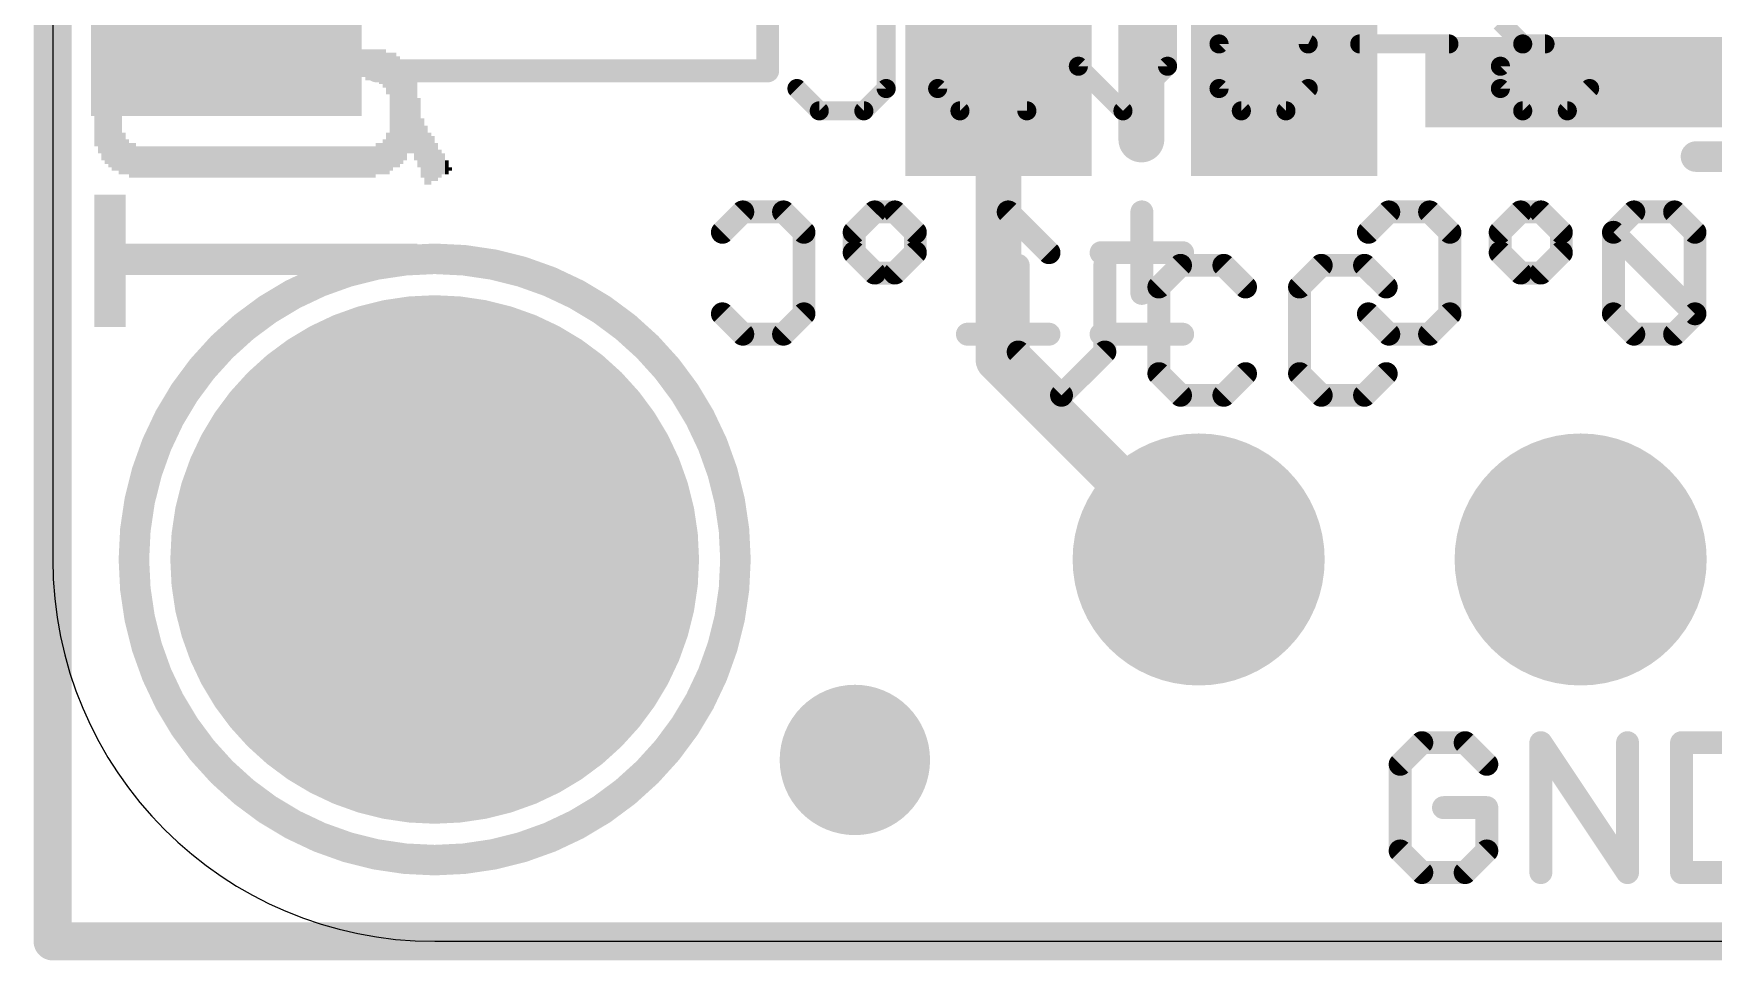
# Model space of a CAD drawing. Extents: x -0.1 to 25.5, y -0.1 to 17.9.
# Drawn here: x -0.13 to 11.04, y -0.13 to 6.04 of the extents above; entities that cross this region are included whole.
import ezdxf

# ---------------------------------------------------------------- set-up
doc = ezdxf.new("R2010")
doc.units = 0
for name, color, linetype in [('1', 12, 'CONTINUOUS'), ('16', 5, 'CONTINUOUS'), ('17', 110, 'CONTINUOUS'), ('20', 53, 'CONTINUOUS'), ('21', 40, 'CONTINUOUS'), ('22', 6, 'CONTINUOUS')]:
    doc.layers.add(name, color=color, linetype=linetype)

# ---------------------------------------------------------------- blocks, each defined once
blk = doc.blocks.new('RECT')
blk.add_solid([(-0.5, -0.5), (0.5, -0.5), (-0.5, 0.5), (0.5, 0.5)])
blk = doc.blocks.new('PIE')
at = {"const_width": 0.5}
blk.add_lwpolyline([(0, -0.25, 1), (0, 0.25, 1), (0, -0.25)], format="xyb", dxfattribs=at)
blk = doc.blocks.new('ROUNDP')
at = {"const_width": 0.5}
blk.add_lwpolyline([(0, -0.25, 1), (0, 0.25, 1), (0, -0.25)], format="xyb", dxfattribs=at)

msp = doc.modelspace()

# ---------------------------------------------------------------- linework, layer by layer
at = {"layer": '1'}
for points, const_width in [([(0, 0), (0, 17.78)], 0.254), ([(6.643, 6.196), (6.289, 5.842)], 0.3048), ([(6.289, 5.842), (6.289, 3.871)], 0.3048), ([(6.289, 3.871), (7.62, 2.54)], 0.3048), ([(25.4, 0), (0, 0)], 0.254)]:
    msp.add_lwpolyline(points, dxfattribs=dict(at, const_width=const_width))
for points, const_width in [([(6.3652, 5.842, 1), (6.2128, 5.842)], 0.1524), ([(6.2351, 5.8959, 1), (6.3429, 5.7881)], 0.1524), ([(6.3429, 3.9249, 1), (6.2351, 3.8171)], 0.1524), ([(6.2128, 3.871, 1), (6.3652, 3.871)], 0.1524), ([(7.5661, 2.4861, 1), (7.6739, 2.5939)], 0.1524), ([(0, 0.0635, 1), (0, -0.0635)], 0.127), ([(-0.0635, 0, 1), (0.0635, 0)], 0.127)]:
    msp.add_lwpolyline(points, format="xyb", dxfattribs=dict(at, const_width=const_width))
at = {"layer": '16', "const_width": 0.254}
for points in [[(0, 0), (0, 17.78)], [(25.4, 0), (0, 0)]]:
    msp.add_lwpolyline(points, dxfattribs=at)
at = {"layer": '16', "const_width": 0.127}
for points in [[(0, 0.0635, 1), (0, -0.0635)], [(-0.0635, 0, 1), (0.0635, 0)]]:
    msp.add_lwpolyline(points, format="xyb", dxfattribs=at)
at = {"layer": '20'}
for p, q in [((0, 15.24), (0, 2.54)), ((2.54, 0), (22.86, 0))]:
    msp.add_line(p, q, dxfattribs=at)
msp.add_arc((2.54, 2.54), 2.54, 180, 270, dxfattribs=at)
at = {"layer": '21'}
for points, const_width in [([(4.754, 6.99), (4.754, 5.79)], 0.1524), ([(7.239, 6.35), (7.239, 5.334)], 0.3048), ([(4.754, 5.79), (2.154, 5.79)], 0.1524), ([(14.727, 5.22), (10.927, 5.22)], 0.2032), ([(6.4199, 4.4965), (6.4199, 3.9203)], 0.1524), ([(6.9961, 3.9203), (6.9961, 4.4965)], 0.1524), ([(7.4995, 4.4965), (7.3554, 4.3525)], 0.1524), ([(7.7876, 4.4965), (7.4995, 4.4965)], 0.1524), ([(7.9317, 4.3525), (7.7876, 4.4965)], 0.1524), ([(8.435, 4.4965), (8.291, 4.3525)], 0.1524), ([(8.7231, 4.4965), (8.435, 4.4965)], 0.1524), ([(8.8672, 4.3525), (8.7231, 4.4965)], 0.1524), ([(7.3554, 4.3525), (7.3554, 3.7763)], 0.1524), ([(8.291, 4.3525), (8.291, 3.7763)], 0.1524), ([(6.4199, 3.9203), (6.708, 3.6322)], 0.1524), ([(6.708, 3.6322), (6.9961, 3.9203)], 0.1524), ([(7.3554, 3.7763), (7.4995, 3.6322)], 0.1524), ([(7.7876, 3.6322), (7.9317, 3.7763)], 0.1524), ([(8.291, 3.7763), (8.435, 3.6322)], 0.1524), ([(8.7231, 3.6322), (8.8672, 3.7763)], 0.1524), ([(7.4995, 3.6322), (7.7876, 3.6322)], 0.1524), ([(8.435, 3.6322), (8.7231, 3.6322)], 0.1524), ([(9.104, 1.3215), (8.9599, 1.1775)], 0.1524), ([(9.3921, 1.3215), (9.104, 1.3215)], 0.1524), ([(9.5361, 1.1775), (9.3921, 1.3215)], 0.1524), ([(9.8954, 0.4572), (9.8954, 1.3215)], 0.1524), ([(9.8954, 1.3215), (10.4717, 0.4572)], 0.1524), ([(10.4717, 0.4572), (10.4717, 1.3215)], 0.1524), ([(10.831, 1.3215), (10.831, 0.4572)], 0.1524), ([(11.2631, 1.3215), (10.831, 1.3215)], 0.1524), ([(8.9599, 1.1775), (8.9599, 0.6013)], 0.1524), ([(9.5361, 0.8894), (9.248, 0.8894)], 0.1524), ([(9.5361, 0.6013), (9.5361, 0.8894)], 0.1524), ([(8.9599, 0.6013), (9.104, 0.4572)], 0.1524), ([(9.3921, 0.4572), (9.5361, 0.6013)], 0.1524), ([(9.104, 0.4572), (9.3921, 0.4572)], 0.1524), ([(10.831, 0.4572), (11.2631, 0.4572)], 0.1524)]:
    msp.add_lwpolyline(points, dxfattribs=dict(at, const_width=const_width))
for points, const_width in [([(2.154, 5.8281, 1), (2.154, 5.7519)], 0.0762), ([(4.7159, 5.79, 1), (4.7921, 5.79)], 0.0762), ([(4.754, 5.7519, 1), (4.754, 5.8281)], 0.0762), ([(7.1628, 5.334, 1), (7.3152, 5.334)], 0.1524), ([(10.927, 5.2708, 1), (10.927, 5.1692)], 0.1016), ([(2.54, 0.54, 1), (2.54, 4.54, 1), (2.54, 0.54)], 0.2032), ([(6.458, 4.4965, 1), (6.3818, 4.4965)], 0.0762), ([(7.0342, 4.4965, 1), (6.958, 4.4965)], 0.0762), ([(7.4995, 4.5346, 1), (7.4995, 4.4584)], 0.0762), ([(7.5264, 4.4696, 1), (7.4726, 4.5235)], 0.0762), ([(7.8146, 4.5235, 1), (7.7607, 4.4696)], 0.0762), ([(7.7876, 4.4584, 1), (7.7876, 4.5346)], 0.0762), ([(8.435, 4.5346, 1), (8.435, 4.4584)], 0.0762), ([(8.462, 4.4696, 1), (8.4081, 4.5235)], 0.0762), ([(8.7501, 4.5235, 1), (8.6962, 4.4696)], 0.0762), ([(8.7231, 4.4584, 1), (8.7231, 4.5346)], 0.0762), ([(7.3935, 4.3525, 1), (7.3173, 4.3525)], 0.0762), ([(7.3285, 4.3794, 1), (7.3824, 4.3255)], 0.0762), ([(7.9047, 4.3255, 1), (7.9586, 4.3794)], 0.0762), ([(8.264, 4.3794, 1), (8.3179, 4.3255)], 0.0762), ([(8.3291, 4.3525, 1), (8.2529, 4.3525)], 0.0762), ([(8.8402, 4.3255, 1), (8.8941, 4.3794)], 0.0762), ([(6.4469, 3.9473, 1), (6.393, 3.8934)], 0.0762), ([(6.3818, 3.9203, 1), (6.458, 3.9203)], 0.0762), ([(6.958, 3.9203, 1), (7.0342, 3.9203)], 0.0762), ([(7.0231, 3.8934, 1), (6.9692, 3.9473)], 0.0762), ([(7.3824, 3.8032, 1), (7.3285, 3.7493)], 0.0762), ([(7.3173, 3.7763, 1), (7.3935, 3.7763)], 0.0762), ([(7.9586, 3.7493, 1), (7.9047, 3.8032)], 0.0762), ([(8.3179, 3.8032, 1), (8.264, 3.7493)], 0.0762), ([(8.2529, 3.7763, 1), (8.3291, 3.7763)], 0.0762), ([(8.8941, 3.7493, 1), (8.8402, 3.8032)], 0.0762), ([(6.6811, 3.6591, 1), (6.735, 3.6053)], 0.0762), ([(6.6811, 3.6053, 1), (6.735, 3.6591)], 0.0762), ([(7.4995, 3.6703, 1), (7.4995, 3.5941)], 0.0762), ([(7.4726, 3.6053, 1), (7.5264, 3.6591)], 0.0762), ([(7.7607, 3.6591, 1), (7.8146, 3.6053)], 0.0762), ([(7.7876, 3.5941, 1), (7.7876, 3.6703)], 0.0762), ([(8.435, 3.6703, 1), (8.435, 3.5941)], 0.0762), ([(8.4081, 3.6053, 1), (8.462, 3.6591)], 0.0762), ([(8.6962, 3.6591, 1), (8.7501, 3.6053)], 0.0762), ([(8.7231, 3.5941, 1), (8.7231, 3.6703)], 0.0762), ([(9.104, 1.3596, 1), (9.104, 1.2834)], 0.0762), ([(9.1309, 1.2946, 1), (9.077, 1.3485)], 0.0762), ([(9.419, 1.3485, 1), (9.3651, 1.2946)], 0.0762), ([(9.3921, 1.2834, 1), (9.3921, 1.3596)], 0.0762), ([(9.9271, 1.3427, 1), (9.8637, 1.3004)], 0.0762), ([(9.9335, 1.3215, 1), (9.8573, 1.3215)], 0.0762), ([(10.5098, 1.3215, 1), (10.4336, 1.3215)], 0.0762), ([(10.8691, 1.3215, 1), (10.7929, 1.3215)], 0.0762), ([(10.831, 1.3596, 1), (10.831, 1.2834)], 0.0762), ([(8.998, 1.1775, 1), (8.9218, 1.1775)], 0.0762), ([(8.933, 1.2044, 1), (8.9869, 1.1505)], 0.0762), ([(9.5092, 1.1505, 1), (9.5631, 1.2044)], 0.0762), ([(9.248, 0.9275, 1), (9.248, 0.8513)], 0.0762), ([(9.5742, 0.8894, 1), (9.498, 0.8894)], 0.0762), ([(9.5361, 0.8513, 1), (9.5361, 0.9275)], 0.0762), ([(8.9869, 0.6282, 1), (8.933, 0.5743)], 0.0762), ([(9.5631, 0.5743, 1), (9.5092, 0.6282)], 0.0762), ([(8.9218, 0.6013, 1), (8.998, 0.6013)], 0.0762), ([(9.498, 0.6013, 1), (9.5742, 0.6013)], 0.0762), ([(9.104, 0.4953, 1), (9.104, 0.4191)], 0.0762), ([(9.077, 0.4303, 1), (9.1309, 0.4841)], 0.0762), ([(9.3651, 0.4841, 1), (9.419, 0.4303)], 0.0762), ([(9.3921, 0.4191, 1), (9.3921, 0.4953)], 0.0762), ([(9.8573, 0.4572, 1), (9.9335, 0.4572)], 0.0762), ([(10.4336, 0.4572, 1), (10.5098, 0.4572)], 0.0762), ([(10.44, 0.4361, 1), (10.5034, 0.4783)], 0.0762), ([(10.831, 0.4953, 1), (10.831, 0.4191)], 0.0762), ([(10.7929, 0.4572, 1), (10.8691, 0.4572)], 0.0762)]:
    msp.add_lwpolyline(points, format="xyb", dxfattribs=dict(at, const_width=const_width))
at = {"layer": '22'}
for points, const_width in [([(6.4777, 6.4143), (6.4777, 5.5245)], 0.127), ([(6.82, 5.8211), (6.82, 6.4143)], 0.127), ([(7.4132, 6.4143), (7.4132, 5.8211)], 0.127), ([(8.3487, 6.4143), (8.3487, 5.9694)], 0.127), ([(5.5422, 6.266), (5.5422, 5.6728)], 0.127), ([(5.8845, 5.6728), (5.8845, 6.266)], 0.127), ([(7.9038, 6.1177), (7.7555, 5.9694)], 0.127), ([(8.3487, 5.9694), (8.0521, 6.1177)], 0.127), ([(9.6266, 6.1177), (9.7749, 5.9694)], 0.127), ([(7.7555, 5.9694), (7.7555, 5.6728)], 0.127), ([(9.2842, 5.9694), (8.6911, 5.9694)], 0.127), ([(9.7749, 5.9694), (9.6266, 5.8211)], 0.127), ([(9.7749, 5.9694), (9.9232, 5.9694)], 0.127), ([(7.1166, 5.5245), (6.82, 5.8211)], 0.127), ([(7.4132, 5.8211), (7.1166, 5.5245)], 0.127), ([(9.6266, 5.8211), (9.6266, 5.6728)], 0.127), ([(5.0973, 5.5245), (4.949, 5.6728)], 0.127), ([(5.5422, 5.6728), (5.3939, 5.5245)], 0.127), ([(6.0328, 5.5245), (5.8845, 5.6728)], 0.127), ([(7.7555, 5.6728), (7.9038, 5.5245)], 0.127), ([(8.2004, 5.5245), (8.3487, 5.6728)], 0.127), ([(9.6266, 5.6728), (9.7749, 5.5245)], 0.127), ([(10.0715, 5.5245), (10.2198, 5.6728)], 0.127), ([(5.3939, 5.5245), (5.0973, 5.5245)], 0.127), ([(6.4777, 5.5245), (6.0328, 5.5245)], 0.127), ([(7.9038, 5.5245), (8.2004, 5.5245)], 0.127), ([(9.7749, 5.5245), (10.0715, 5.5245)], 0.127), ([(4.4531, 4.7165), (4.5887, 4.8521)], 0.1524), ([(4.5887, 4.8521), (4.8599, 4.8521)], 0.1524), ([(4.8599, 4.8521), (4.9955, 4.7165)], 0.1524), ([(5.4649, 4.8521), (5.3293, 4.7165)], 0.1524), ([(5.6005, 4.8521), (5.4649, 4.8521)], 0.1524), ([(5.7361, 4.7165), (5.6005, 4.8521)], 0.1524), ([(6.6248, 4.5809), (6.3537, 4.8521)], 0.1524), ([(6.3537, 4.8521), (6.3537, 4.0386)], 0.1524), ([(7.2424, 4.8521), (7.2424, 4.3098)], 0.1524), ([(8.7487, 4.7165), (8.8843, 4.8521)], 0.1524), ([(8.8843, 4.8521), (9.1555, 4.8521)], 0.1524), ([(9.1555, 4.8521), (9.291, 4.7165)], 0.1524), ([(9.7605, 4.8521), (9.6249, 4.7165)], 0.1524), ([(9.8961, 4.8521), (9.7605, 4.8521)], 0.1524), ([(10.0317, 4.7165), (9.8961, 4.8521)], 0.1524), ([(10.5137, 4.8521), (10.3781, 4.7165)], 0.1524), ([(10.7848, 4.8521), (10.5137, 4.8521)], 0.1524), ([(10.9204, 4.7165), (10.7848, 4.8521)], 0.1524), ([(4.9955, 4.7165), (4.9955, 4.1742)], 0.1524), ([(5.3293, 4.7165), (5.3293, 4.5809)], 0.1524), ([(5.7361, 4.5809), (5.7361, 4.7165)], 0.1524), ([(9.291, 4.7165), (9.291, 4.1742)], 0.1524), ([(9.6249, 4.7165), (9.6249, 4.5809)], 0.1524), ([(10.0317, 4.5809), (10.0317, 4.7165)], 0.1524), ([(10.3781, 4.7165), (10.3781, 4.1742)], 0.1524), ([(10.9204, 4.1742), (10.3781, 4.7165)], 0.1524), ([(10.9204, 4.1742), (10.9204, 4.7165)], 0.1524), ([(5.3293, 4.5809), (5.4649, 4.4453)], 0.1524), ([(5.6005, 4.4453), (5.7361, 4.5809)], 0.1524), ([(7.5136, 4.5809), (6.9712, 4.5809)], 0.1524), ([(9.6249, 4.5809), (9.7605, 4.4453)], 0.1524), ([(9.8961, 4.4453), (10.0317, 4.5809)], 0.1524), ([(5.4649, 4.4453), (5.6005, 4.4453)], 0.1524), ([(9.7605, 4.4453), (9.8961, 4.4453)], 0.1524), ([(4.5887, 4.0386), (4.4531, 4.1742)], 0.1524), ([(4.9955, 4.1742), (4.8599, 4.0386)], 0.1524), ([(8.8843, 4.0386), (8.7487, 4.1742)], 0.1524), ([(9.291, 4.1742), (9.1555, 4.0386)], 0.1524), ([(10.3781, 4.1742), (10.5137, 4.0386)], 0.1524), ([(10.7848, 4.0386), (10.9204, 4.1742)], 0.1524), ([(4.8599, 4.0386), (4.5887, 4.0386)], 0.1524), ([(6.6248, 4.0386), (6.0825, 4.0386)], 0.1524), ([(7.5136, 4.0386), (6.9712, 4.0386)], 0.1524), ([(9.1555, 4.0386), (8.8843, 4.0386)], 0.1524), ([(10.5137, 4.0386), (10.7848, 4.0386)], 0.1524)]:
    msp.add_lwpolyline(points, dxfattribs=dict(at, const_width=const_width))
for points, const_width in [([(7.7873, 5.9694, 1), (7.7238, 5.9694)], 0.0635), ([(8.6911, 6.0011, 1), (8.6911, 5.9376)], 0.0635), ([(9.2842, 5.9376, 1), (9.2842, 6.0011)], 0.0635), ([(9.7749, 6.0011, 1), (9.7749, 5.9376)], 0.0635), ([(9.7973, 5.9469, 1), (9.7524, 5.9918)], 0.0635), ([(9.9232, 5.9376, 1), (9.9232, 6.0011)], 0.0635), ([(7.7331, 5.9918, 1), (7.778, 5.9469)], 0.0635), ([(8.317, 5.9694, 1), (8.3805, 5.9694)], 0.0635), ([(8.3345, 5.941, 1), (8.3629, 5.9978)], 0.0635), ([(9.7524, 5.9469, 1), (9.7973, 5.9918)], 0.0635), ([(6.7883, 5.8211, 1), (6.8518, 5.8211)], 0.0635), ([(6.8425, 5.8435, 1), (6.7976, 5.7986)], 0.0635), ([(7.3814, 5.8211, 1), (7.4449, 5.8211)], 0.0635), ([(7.4356, 5.7986, 1), (7.3907, 5.8435)], 0.0635), ([(9.6583, 5.8211, 1), (9.5948, 5.8211)], 0.0635), ([(9.6041, 5.8435, 1), (9.649, 5.7986)], 0.0635), ([(4.9714, 5.6952, 1), (4.9265, 5.6503)], 0.0635), ([(5.5104, 5.6728, 1), (5.5739, 5.6728)], 0.0635), ([(5.5646, 5.6503, 1), (5.5197, 5.6952)], 0.0635), ([(5.907, 5.6952, 1), (5.8621, 5.6503)], 0.0635), ([(5.8528, 5.6728, 1), (5.9163, 5.6728)], 0.0635), ([(7.7238, 5.6728, 1), (7.7873, 5.6728)], 0.0635), ([(7.778, 5.6952, 1), (7.7331, 5.6503)], 0.0635), ([(8.3712, 5.6503, 1), (8.3263, 5.6952)], 0.0635), ([(9.5948, 5.6728, 1), (9.6583, 5.6728)], 0.0635), ([(9.649, 5.6952, 1), (9.6041, 5.6503)], 0.0635), ([(10.2422, 5.6503, 1), (10.1973, 5.6952)], 0.0635), ([(5.0973, 5.5563, 1), (5.0973, 5.4928)], 0.0635), ([(5.3939, 5.4928, 1), (5.3939, 5.5563)], 0.0635), ([(6.0328, 5.5563, 1), (6.0328, 5.4928)], 0.0635), ([(6.4777, 5.4928, 1), (6.4777, 5.5563)], 0.0635), ([(7.9038, 5.5563, 1), (7.9038, 5.4928)], 0.0635), ([(8.2004, 5.4928, 1), (8.2004, 5.5563)], 0.0635), ([(9.7749, 5.5563, 1), (9.7749, 5.4928)], 0.0635), ([(10.0715, 5.4928, 1), (10.0715, 5.5563)], 0.0635), ([(5.0748, 5.502, 1), (5.1197, 5.547)], 0.0635), ([(5.3714, 5.547, 1), (5.4163, 5.502)], 0.0635), ([(6.0103, 5.502, 1), (6.0552, 5.547)], 0.0635), ([(6.4459, 5.5245, 1), (6.5094, 5.5245)], 0.0635), ([(7.0942, 5.547, 1), (7.1391, 5.502)], 0.0635), ([(7.0942, 5.502, 1), (7.1391, 5.547)], 0.0635), ([(7.8814, 5.502, 1), (7.9263, 5.547)], 0.0635), ([(8.178, 5.547, 1), (8.2229, 5.502)], 0.0635), ([(9.7524, 5.502, 1), (9.7973, 5.547)], 0.0635), ([(10.049, 5.547, 1), (10.0939, 5.502)], 0.0635), ([(4.5887, 4.8902, 1), (4.5887, 4.814)], 0.0762), ([(4.6157, 4.8252, 1), (4.5618, 4.879)], 0.0762), ([(4.8868, 4.879, 1), (4.8329, 4.8252)], 0.0762), ([(4.8599, 4.814, 1), (4.8599, 4.8902)], 0.0762), ([(5.4649, 4.8902, 1), (5.4649, 4.814)], 0.0762), ([(5.4919, 4.8252, 1), (5.438, 4.879)], 0.0762), ([(5.6274, 4.879, 1), (5.5736, 4.8252)], 0.0762), ([(5.6005, 4.814, 1), (5.6005, 4.8902)], 0.0762), ([(6.3806, 4.879, 1), (6.3267, 4.8252)], 0.0762), ([(6.3918, 4.8521, 1), (6.3156, 4.8521)], 0.0762), ([(7.2805, 4.8521, 1), (7.2043, 4.8521)], 0.0762), ([(8.8843, 4.8902, 1), (8.8843, 4.814)], 0.0762), ([(8.9112, 4.8252, 1), (8.8574, 4.879)], 0.0762), ([(9.1824, 4.879, 1), (9.1285, 4.8252)], 0.0762), ([(9.1555, 4.814, 1), (9.1555, 4.8902)], 0.0762), ([(9.7605, 4.8902, 1), (9.7605, 4.814)], 0.0762), ([(9.7874, 4.8252, 1), (9.7336, 4.879)], 0.0762), ([(9.923, 4.879, 1), (9.8691, 4.8252)], 0.0762), ([(9.8961, 4.814, 1), (9.8961, 4.8902)], 0.0762), ([(10.5137, 4.8902, 1), (10.5137, 4.814)], 0.0762), ([(10.5406, 4.8252, 1), (10.4867, 4.879)], 0.0762), ([(10.8118, 4.879, 1), (10.7579, 4.8252)], 0.0762), ([(10.7848, 4.814, 1), (10.7848, 4.8902)], 0.0762), ([(4.4262, 4.7435, 1), (4.4801, 4.6896)], 0.0762), ([(5.0336, 4.7165, 1), (4.9574, 4.7165)], 0.0762), ([(4.9685, 4.6896, 1), (5.0224, 4.7435)], 0.0762), ([(5.3674, 4.7165, 1), (5.2912, 4.7165)], 0.0762), ([(5.3024, 4.7435, 1), (5.3563, 4.6896)], 0.0762), ([(5.7742, 4.7165, 1), (5.698, 4.7165)], 0.0762), ([(5.7091, 4.6896, 1), (5.763, 4.7435)], 0.0762), ([(8.7218, 4.7435, 1), (8.7757, 4.6896)], 0.0762), ([(9.3291, 4.7165, 1), (9.2529, 4.7165)], 0.0762), ([(9.2641, 4.6896, 1), (9.318, 4.7435)], 0.0762), ([(9.663, 4.7165, 1), (9.5868, 4.7165)], 0.0762), ([(9.598, 4.7435, 1), (9.6519, 4.6896)], 0.0762), ([(10.0698, 4.7165, 1), (9.9936, 4.7165)], 0.0762), ([(10.0047, 4.6896, 1), (10.0586, 4.7435)], 0.0762), ([(10.405, 4.7435, 1), (10.3511, 4.6896)], 0.0762), ([(10.3511, 4.7435, 1), (10.405, 4.6896)], 0.0762), ([(10.4162, 4.7165, 1), (10.34, 4.7165)], 0.0762), ([(10.9585, 4.7165, 1), (10.8823, 4.7165)], 0.0762), ([(10.8935, 4.6896, 1), (10.9473, 4.7435)], 0.0762), ([(5.3563, 4.6079, 1), (5.3024, 4.554)], 0.0762), ([(5.2912, 4.5809, 1), (5.3674, 4.5809)], 0.0762), ([(5.698, 4.5809, 1), (5.7742, 4.5809)], 0.0762), ([(5.763, 4.554, 1), (5.7091, 4.6079)], 0.0762), ([(6.5979, 4.554, 1), (6.6518, 4.6079)], 0.0762), ([(6.9712, 4.619, 1), (6.9712, 4.5428)], 0.0762), ([(7.5136, 4.5428, 1), (7.5136, 4.619)], 0.0762), ([(9.6519, 4.6079, 1), (9.598, 4.554)], 0.0762), ([(9.5868, 4.5809, 1), (9.663, 4.5809)], 0.0762), ([(9.9936, 4.5809, 1), (10.0698, 4.5809)], 0.0762), ([(10.0586, 4.554, 1), (10.0047, 4.6079)], 0.0762), ([(5.4649, 4.4834, 1), (5.4649, 4.4072)], 0.0762), ([(5.438, 4.4184, 1), (5.4919, 4.4723)], 0.0762), ([(5.5736, 4.4723, 1), (5.6274, 4.4184)], 0.0762), ([(5.6005, 4.4072, 1), (5.6005, 4.4834)], 0.0762), ([(9.7605, 4.4834, 1), (9.7605, 4.4072)], 0.0762), ([(9.7336, 4.4184, 1), (9.7874, 4.4723)], 0.0762), ([(9.8691, 4.4723, 1), (9.923, 4.4184)], 0.0762), ([(9.8961, 4.4072, 1), (9.8961, 4.4834)], 0.0762), ([(4.4801, 4.2011, 1), (4.4262, 4.1472)], 0.0762), ([(5.0224, 4.1472, 1), (4.9685, 4.2011)], 0.0762), ([(7.2043, 4.3098, 1), (7.2805, 4.3098)], 0.0762), ([(8.7757, 4.2011, 1), (8.7218, 4.1472)], 0.0762), ([(9.318, 4.1472, 1), (9.2641, 4.2011)], 0.0762), ([(10.405, 4.2011, 1), (10.3511, 4.1472)], 0.0762), ([(10.9473, 4.1472, 1), (10.8935, 4.2011)], 0.0762), ([(4.9574, 4.1742, 1), (5.0336, 4.1742)], 0.0762), ([(9.2529, 4.1742, 1), (9.3291, 4.1742)], 0.0762), ([(10.34, 4.1742, 1), (10.4162, 4.1742)], 0.0762), ([(10.8823, 4.1742, 1), (10.9585, 4.1742)], 0.0762), ([(10.8935, 4.1472, 1), (10.9473, 4.2011)], 0.0762), ([(4.5887, 4.0767, 1), (4.5887, 4.0005)], 0.0762), ([(4.5618, 4.0117, 1), (4.6157, 4.0655)], 0.0762), ([(4.8329, 4.0655, 1), (4.8868, 4.0117)], 0.0762), ([(4.8599, 4.0005, 1), (4.8599, 4.0767)], 0.0762), ([(6.0825, 4.0767, 1), (6.0825, 4.0005)], 0.0762), ([(6.3156, 4.0386, 1), (6.3918, 4.0386)], 0.0762), ([(6.6248, 4.0005, 1), (6.6248, 4.0767)], 0.0762), ([(6.9712, 4.0767, 1), (6.9712, 4.0005)], 0.0762), ([(7.5136, 4.0005, 1), (7.5136, 4.0767)], 0.0762), ([(8.8843, 4.0767, 1), (8.8843, 4.0005)], 0.0762), ([(8.8574, 4.0117, 1), (8.9112, 4.0655)], 0.0762), ([(9.1285, 4.0655, 1), (9.1824, 4.0117)], 0.0762), ([(9.1555, 4.0005, 1), (9.1555, 4.0767)], 0.0762), ([(10.5137, 4.0767, 1), (10.5137, 4.0005)], 0.0762), ([(10.4867, 4.0117, 1), (10.5406, 4.0655)], 0.0762), ([(10.7579, 4.0655, 1), (10.8118, 4.0117)], 0.0762), ([(10.7848, 4.0005, 1), (10.7848, 4.0767)], 0.0762)]:
    msp.add_lwpolyline(points, format="xyb", dxfattribs=dict(at, const_width=const_width))

# ---------------------------------------------------------------- block references
at = {"layer": '1'}
for p, xscale, yscale in [((1.154, 6.09), 1.8, 1.2), ((6.289, 5.842), 1.24, 1.5), ((8.189, 5.842), 1.24, 1.5)]:
    msp.add_blockref('RECT', p, dxfattribs=dict(at, xscale=xscale, yscale=yscale))
at = {"layer": '1', "xscale": 0.6, "yscale": 2.2, "rotation": 270}
msp.add_blockref('RECT', (10.227, 5.715), dxfattribs=at)
at = {"layer": '1'}
msp.add_blockref('PIE', (5.334, 1.2065), dxfattribs=at)
at = {"layer": '17', "xscale": 3.516, "yscale": 3.516}
msp.add_blockref('ROUNDP', (2.54, 2.54), dxfattribs=at)
msp.add_blockref('ROUNDP', (2.54, 2.54), dxfattribs=at)
at = {"layer": '17', "xscale": 1.6764, "yscale": 1.6764, "rotation": 90}
for p in [(7.62, 2.54), (7.62, 2.54), (10.16, 2.54), (10.16, 2.54)]:
    msp.add_blockref('ROUNDP', p, dxfattribs=at)
at = {"layer": '22', "rotation": 270}
for p, xscale, yscale in [((0.4964, 5.8064), 0.254, 0.0231), ((0.5196, 5.8179), 0.2311, 0.0231), ((0.5427, 5.8306), 0.2057, 0.0231), ((0.5658, 5.8306), 0.2057, 0.0231), ((0.5889, 5.8306), 0.2057, 0.0231), ((0.612, 5.8306), 0.2057, 0.0231), ((0.635, 5.8306), 0.2057, 0.0229), ((0.658, 5.842), 0.1829, 0.0231), ((0.6811, 5.842), 0.1829, 0.0231), ((0.7042, 5.842), 0.1829, 0.0231), ((0.7273, 5.842), 0.1829, 0.0231), ((0.7504, 5.842), 0.1829, 0.0231), ((0.7736, 5.842), 0.1829, 0.0231), ((0.7967, 5.842), 0.1829, 0.0231), ((0.8198, 5.842), 0.1829, 0.0231), ((0.8429, 5.842), 0.1829, 0.0231), ((0.866, 5.842), 0.1829, 0.0231), ((0.889, 5.842), 0.1829, 0.0229), ((0.912, 5.842), 0.1829, 0.0231), ((0.9351, 5.842), 0.1829, 0.0231), ((0.9582, 5.842), 0.1829, 0.0231), ((0.9813, 5.842), 0.1829, 0.0231), ((1.0044, 5.842), 0.1829, 0.0231), ((1.0276, 5.842), 0.1829, 0.0231), ((1.0507, 5.842), 0.1829, 0.0231), ((1.0738, 5.842), 0.1829, 0.0231), ((1.0969, 5.842), 0.1829, 0.0231), ((1.12, 5.842), 0.1829, 0.0231), ((1.143, 5.842), 0.1829, 0.0229), ((1.166, 5.842), 0.1829, 0.0231), ((1.1891, 5.842), 0.1829, 0.0231), ((1.2122, 5.842), 0.1829, 0.0231), ((1.2353, 5.842), 0.1829, 0.0231), ((1.2584, 5.842), 0.1829, 0.0231), ((1.2816, 5.842), 0.1829, 0.0231), ((1.3047, 5.842), 0.1829, 0.0231), ((1.3278, 5.842), 0.1829, 0.0231), ((1.3509, 5.842), 0.1829, 0.0231), ((1.374, 5.842), 0.1829, 0.0231), ((1.397, 5.842), 0.1829, 0.0229), ((1.42, 5.842), 0.1829, 0.0231), ((1.4431, 5.842), 0.1829, 0.0231), ((1.4662, 5.842), 0.1829, 0.0231), ((1.4893, 5.842), 0.1829, 0.0231), ((1.5124, 5.842), 0.1829, 0.0231), ((1.5356, 5.842), 0.1829, 0.0231), ((1.5587, 5.842), 0.1829, 0.0231), ((1.5818, 5.842), 0.1829, 0.0231), ((1.6049, 5.842), 0.1829, 0.0231), ((1.628, 5.842), 0.1829, 0.0231), ((1.651, 5.842), 0.1829, 0.0229), ((1.674, 5.842), 0.1829, 0.0231), ((1.6971, 5.842), 0.1829, 0.0231), ((1.7202, 5.842), 0.1829, 0.0231), ((1.7433, 5.842), 0.1829, 0.0231), ((1.7664, 5.842), 0.1829, 0.0231), ((1.7896, 5.842), 0.1829, 0.0231), ((1.8127, 5.842), 0.1829, 0.0231), ((1.8358, 5.842), 0.1829, 0.0231), ((1.8589, 5.842), 0.1829, 0.0231), ((1.882, 5.842), 0.1829, 0.0231), ((1.905, 5.842), 0.1829, 0.0229), ((1.928, 5.842), 0.1829, 0.0231), ((1.9511, 5.842), 0.1829, 0.0231), ((1.9742, 5.842), 0.1829, 0.0231), ((1.9973, 5.842), 0.1829, 0.0231), ((2.0204, 5.842), 0.1829, 0.0231), ((2.0436, 5.842), 0.1829, 0.0231), ((2.0667, 5.842), 0.1829, 0.0231), ((2.0898, 5.8306), 0.2057, 0.0231), ((2.1129, 5.8306), 0.2057, 0.0231), ((2.136, 5.8306), 0.2057, 0.0231), ((2.159, 5.8306), 0.2057, 0.0229), ((2.182, 5.8179), 0.2311, 0.0231), ((2.2051, 5.8064), 0.254, 0.0231), ((0.3349, 5.5067), 0.6248, 0.0231), ((0.358, 5.5067), 0.6706, 0.0231), ((0.381, 5.5067), 0.7163, 0.0229), ((0.404, 5.5067), 0.762, 0.0231), ((0.4271, 5.5067), 0.762, 0.0231), ((0.4502, 5.5067), 0.8077, 0.0231), ((0.4733, 5.7721), 0.2769, 0.0231), ((2.2282, 5.7721), 0.2769, 0.0231), ((2.2513, 5.5182), 0.7849, 0.0231), ((2.2744, 5.5296), 0.762, 0.0231), ((2.2976, 5.5182), 0.7391, 0.0231), ((2.3207, 5.5182), 0.6934, 0.0231), ((2.3438, 5.5182), 0.6477, 0.0231), ((2.3669, 5.5309), 0.5766, 0.0231), ((0.2887, 5.508), 0.4394, 0.0231), ((0.3118, 5.5194), 0.5537, 0.0231), ((2.39, 5.5194), 0.5537, 0.0231), ((2.413, 5.461), 0.5334, 0.0229), ((2.436, 5.3797), 0.4623, 0.0231), ((2.4591, 5.2769), 0.3937, 0.0231), ((0.4733, 5.2413), 0.2769, 0.0231), ((2.2282, 5.2413), 0.2769, 0.0231), ((2.4822, 5.2299), 0.3912, 0.0231), ((2.5053, 5.207), 0.3454, 0.0231), ((0.4964, 5.2184), 0.2311, 0.0231), ((0.5196, 5.1956), 0.2311, 0.0231), ((0.5427, 5.1956), 0.2311, 0.0231), ((0.5658, 5.1841), 0.2083, 0.0231), ((0.5889, 5.1841), 0.2083, 0.0231), ((0.612, 5.1841), 0.2083, 0.0231), ((0.635, 5.1841), 0.2083, 0.0229), ((0.658, 5.1841), 0.2083, 0.0231), ((0.6811, 5.1841), 0.2083, 0.0231), ((0.7042, 5.1841), 0.2083, 0.0231), ((0.7273, 5.1841), 0.2083, 0.0231), ((0.7504, 5.1841), 0.2083, 0.0231), ((0.7736, 5.1841), 0.2083, 0.0231), ((0.7967, 5.1841), 0.2083, 0.0231), ((0.8198, 5.1841), 0.2083, 0.0231), ((0.8429, 5.1841), 0.2083, 0.0231), ((0.866, 5.1841), 0.2083, 0.0231), ((0.889, 5.1841), 0.2083, 0.0229), ((0.912, 5.1841), 0.2083, 0.0231), ((0.9351, 5.1841), 0.2083, 0.0231), ((0.9582, 5.1841), 0.2083, 0.0231), ((0.9813, 5.1841), 0.2083, 0.0231), ((1.0044, 5.1841), 0.2083, 0.0231), ((1.0276, 5.1841), 0.2083, 0.0231), ((1.0507, 5.1841), 0.2083, 0.0231), ((1.0738, 5.1841), 0.2083, 0.0231), ((1.0969, 5.1841), 0.2083, 0.0231), ((1.12, 5.1841), 0.2083, 0.0231), ((1.143, 5.1841), 0.2083, 0.0229), ((1.166, 5.1841), 0.2083, 0.0231), ((1.1891, 5.1841), 0.2083, 0.0231), ((1.2122, 5.1841), 0.2083, 0.0231), ((1.2353, 5.1841), 0.2083, 0.0231), ((1.2584, 5.1841), 0.2083, 0.0231), ((1.2816, 5.1841), 0.2083, 0.0231), ((1.3047, 5.1841), 0.2083, 0.0231), ((1.3278, 5.1841), 0.2083, 0.0231), ((1.3509, 5.1841), 0.2083, 0.0231), ((1.374, 5.1841), 0.2083, 0.0231), ((1.397, 5.1841), 0.2083, 0.0229), ((1.42, 5.1841), 0.2083, 0.0231), ((1.4431, 5.1841), 0.2083, 0.0231), ((1.4662, 5.1841), 0.2083, 0.0231), ((1.4893, 5.1841), 0.2083, 0.0231), ((1.5124, 5.1841), 0.2083, 0.0231), ((1.5356, 5.1841), 0.2083, 0.0231), ((1.5587, 5.1841), 0.2083, 0.0231), ((1.5818, 5.1841), 0.2083, 0.0231), ((1.6049, 5.1841), 0.2083, 0.0231), ((1.628, 5.1841), 0.2083, 0.0231), ((1.651, 5.1841), 0.2083, 0.0229), ((1.674, 5.1841), 0.2083, 0.0231), ((1.6971, 5.1841), 0.2083, 0.0231), ((1.7202, 5.1841), 0.2083, 0.0231), ((1.7433, 5.1841), 0.2083, 0.0231), ((1.7664, 5.1841), 0.2083, 0.0231), ((1.7896, 5.1841), 0.2083, 0.0231), ((1.8127, 5.1841), 0.2083, 0.0231), ((1.8358, 5.1841), 0.2083, 0.0231), ((1.8589, 5.1841), 0.2083, 0.0231), ((1.882, 5.1841), 0.2083, 0.0231), ((1.905, 5.1841), 0.2083, 0.0229), ((1.928, 5.1841), 0.2083, 0.0231), ((1.9511, 5.1841), 0.2083, 0.0231), ((1.9742, 5.1841), 0.2083, 0.0231), ((1.9973, 5.1841), 0.2083, 0.0231), ((2.0204, 5.1841), 0.2083, 0.0231), ((2.0436, 5.1841), 0.2083, 0.0231), ((2.0667, 5.1841), 0.2083, 0.0231), ((2.0898, 5.1841), 0.2083, 0.0231), ((2.1129, 5.1841), 0.2083, 0.0231), ((2.136, 5.1841), 0.2083, 0.0231), ((2.159, 5.207), 0.2083, 0.0229), ((2.182, 5.207), 0.2083, 0.0231), ((2.2051, 5.2184), 0.2311, 0.0231), ((2.5284, 5.207), 0.2997, 0.0231), ((2.5516, 5.1841), 0.254, 0.0231), ((2.5747, 5.1727), 0.1854, 0.0231), ((2.5978, 5.1727), 0.1397, 0.0231), ((2.6209, 5.1486), 0.0914, 0.0231), ((2.644, 5.1372), 0.0229, 0.0231), ((0.2887, 4.5263), 0.8788, 0.0231), ((0.3118, 4.5263), 0.8788, 0.0231), ((0.3349, 4.5263), 0.8788, 0.0231), ((0.358, 4.5263), 0.8788, 0.0231), ((0.381, 4.5263), 0.8788, 0.0229), ((0.404, 4.5263), 0.8788, 0.0231), ((0.4271, 4.5263), 0.8788, 0.0231), ((0.4502, 4.5263), 0.8788, 0.0231), ((0.4733, 4.5263), 0.8788, 0.0231), ((0.4964, 4.5364), 0.2083, 0.0231), ((0.5196, 4.5364), 0.2083, 0.0231), ((0.5427, 4.5364), 0.2083, 0.0231), ((0.5658, 4.5364), 0.2083, 0.0231), ((0.5889, 4.5364), 0.2083, 0.0231), ((0.612, 4.5364), 0.2083, 0.0231), ((0.635, 4.5364), 0.2083, 0.0229), ((0.658, 4.5364), 0.2083, 0.0231), ((0.6811, 4.5364), 0.2083, 0.0231), ((0.7042, 4.5364), 0.2083, 0.0231), ((0.7273, 4.5364), 0.2083, 0.0231), ((0.7504, 4.5364), 0.2083, 0.0231), ((0.7736, 4.5364), 0.2083, 0.0231), ((0.7967, 4.5364), 0.2083, 0.0231), ((0.8198, 4.5364), 0.2083, 0.0231), ((0.8429, 4.5364), 0.2083, 0.0231), ((0.866, 4.5364), 0.2083, 0.0231), ((0.889, 4.5364), 0.2083, 0.0229), ((0.912, 4.5364), 0.2083, 0.0231), ((0.9351, 4.5364), 0.2083, 0.0231), ((0.9582, 4.5364), 0.2083, 0.0231), ((0.9813, 4.5364), 0.2083, 0.0231), ((1.0044, 4.5364), 0.2083, 0.0231), ((1.0276, 4.5364), 0.2083, 0.0231), ((1.0507, 4.5364), 0.2083, 0.0231), ((1.0738, 4.5364), 0.2083, 0.0231), ((1.0969, 4.5364), 0.2083, 0.0231), ((1.12, 4.5364), 0.2083, 0.0231), ((1.143, 4.5364), 0.2083, 0.0229), ((1.166, 4.5364), 0.2083, 0.0231), ((1.1891, 4.5364), 0.2083, 0.0231), ((1.2122, 4.5364), 0.2083, 0.0231), ((1.2353, 4.5364), 0.2083, 0.0231), ((1.2584, 4.5364), 0.2083, 0.0231), ((1.2816, 4.5364), 0.2083, 0.0231), ((1.3047, 4.5364), 0.2083, 0.0231), ((1.3278, 4.5364), 0.2083, 0.0231), ((1.3509, 4.5364), 0.2083, 0.0231), ((1.374, 4.5364), 0.2083, 0.0231), ((1.397, 4.5364), 0.2083, 0.0229), ((1.42, 4.5364), 0.2083, 0.0231), ((1.4431, 4.5364), 0.2083, 0.0231), ((1.4662, 4.5364), 0.2083, 0.0231), ((1.4893, 4.5364), 0.2083, 0.0231), ((1.5124, 4.5364), 0.2083, 0.0231), ((1.5356, 4.5364), 0.2083, 0.0231), ((1.5587, 4.5364), 0.2083, 0.0231), ((1.5818, 4.5364), 0.2083, 0.0231), ((1.6049, 4.5364), 0.2083, 0.0231), ((1.628, 4.5364), 0.2083, 0.0231), ((1.651, 4.5364), 0.2083, 0.0229), ((1.674, 4.5364), 0.2083, 0.0231), ((1.6971, 4.5364), 0.2083, 0.0231), ((1.7202, 4.5364), 0.2083, 0.0231), ((1.7433, 4.5364), 0.2083, 0.0231), ((1.7664, 4.5364), 0.2083, 0.0231), ((1.7896, 4.5364), 0.2083, 0.0231), ((1.8127, 4.5364), 0.2083, 0.0231), ((1.8358, 4.5364), 0.2083, 0.0231), ((1.8589, 4.5364), 0.2083, 0.0231), ((1.882, 4.5364), 0.2083, 0.0231), ((1.905, 4.5364), 0.2083, 0.0229), ((1.928, 4.5364), 0.2083, 0.0231), ((1.9511, 4.5364), 0.2083, 0.0231), ((1.9742, 4.5364), 0.2083, 0.0231), ((1.9973, 4.5364), 0.2083, 0.0231), ((2.0204, 4.5364), 0.2083, 0.0231), ((2.0436, 4.5364), 0.2083, 0.0231), ((2.0667, 4.5364), 0.2083, 0.0231), ((2.0898, 4.5364), 0.2083, 0.0231), ((2.1129, 4.5364), 0.2083, 0.0231), ((2.136, 4.5364), 0.2083, 0.0231), ((2.159, 4.5364), 0.2083, 0.0229), ((2.182, 4.5364), 0.2083, 0.0231), ((2.2051, 4.5364), 0.2083, 0.0231), ((2.2282, 4.5364), 0.2083, 0.0231), ((2.2513, 4.5364), 0.2083, 0.0231), ((2.2744, 4.5364), 0.2083, 0.0231), ((2.2976, 4.5364), 0.2083, 0.0231), ((2.3207, 4.5364), 0.2083, 0.0231), ((2.3438, 4.5364), 0.2083, 0.0231), ((2.3669, 4.5364), 0.2083, 0.0231), ((2.39, 4.5364), 0.2083, 0.0231), ((2.413, 4.5364), 0.2083, 0.0229)]:
    msp.add_blockref('RECT', p, dxfattribs=dict(at, xscale=xscale, yscale=yscale))

doc.saveas('drawing.dxf')
